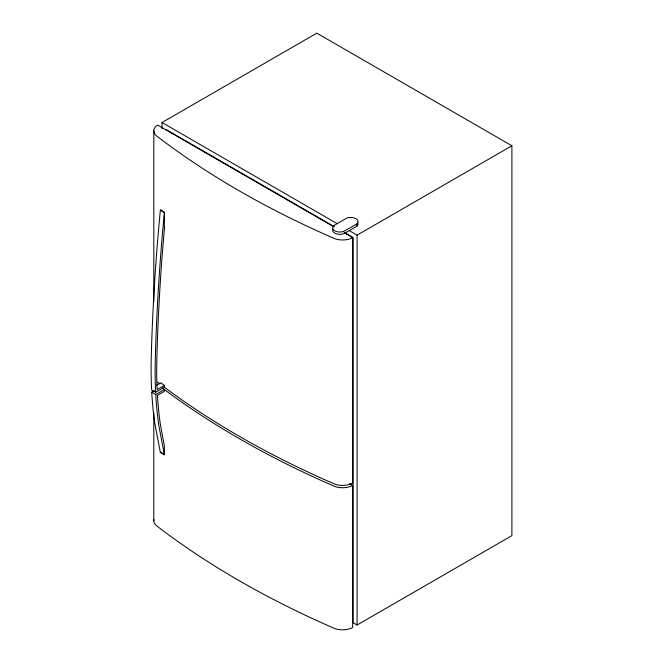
<?xml version="1.0" encoding="UTF-8"?>
<svg xmlns="http://www.w3.org/2000/svg" width="663" height="663" viewBox="0 0 663 663"><rect width="100%" height="100%" fill="white"/><g stroke="black" fill="none" stroke-linecap="round" stroke-linejoin="round"><path stroke-width="0.99" d="M164.383 228.486L164.515 227.119L162.004 257.584A2013.523 1162.512 -60 0 0 157.172 347.669L156.874 358.194A456.989 263.849 -60 0 0 157.007 386.62L157.139 389.595L164.383 385.41L160.869 382.783L156.551 385.269M162.021 128.73L162.021 122.531L316.831 33.15L511.894 145.769L511.894 535.638L357.084 625.018L353.048 622.69L353.048 237.478L344.105 232.307M164.383 385.41L164.383 387.209L155.664 392.247L151.628 389.919L151.413 385.261A459.127 265.076 -60 0 1 151.28 356.711L151.578 346.169A2015.727 1163.789 -60 0 1 160.355 210.163L160.869 209.864L164.383 212.491L164.383 228.602M356.851 223.912L344.851 230.84A7.136 4.119 0 0 1 334.765 230.84A7.136 4.119 0 0 1 334.765 225.022L346.766 218.086A7.31 4.218 0 0 1 355.849 218.674A7.31 4.218 0 0 1 356.851 223.912L356.851 226.24L344.851 233.169A7.136 4.119 0 0 1 336.24 233.824A7.136 4.119 0 0 1 332.917 229.191M349.26 230.625L357.084 235.15L511.894 145.769M151.744 392.173L155.78 394.502L164.383 389.537L164.383 391.336L157.446 395.347L157.587 397.659A456.799 263.733 -60 0 0 160.347 424.361L164.383 446.158L164.383 454.768L160.355 452.439L154.777 423.201A459.127 265.076 -60 0 1 152.001 396.358L151.744 392.173L154.239 390.739M160.355 452.439L160.869 452.141M162.021 122.531L337.384 223.771M166.057 129.517L334.26 226.63M333.87 226.829L157.612 125.075A15.282 8.826 0 0 0 157.612 136.719A897.652 518.251 0 0 0 332.503 237.694A14.818 8.553 0 0 0 352.675 237.694L352.675 483.128A14.818 8.553 0 0 1 332.503 483.128A897.652 518.251 0 0 1 170.267 391.601L164.383 387.209M344.851 233.169L352.675 237.694M160.355 210.163L164.383 212.491A2015.727 1163.789 -60 0 0 155.614 348.498L155.316 359.048A459.127 265.076 -60 0 0 155.449 387.59L155.664 392.247M349.451 483.592L352.675 485.457L352.675 627.563A14.818 8.553 0 0 1 332.503 627.563A897.652 518.251 0 0 1 157.612 526.588A15.282 8.826 0 0 1 153.924 519.709M157.612 382.161L160.056 383.976M162.278 387.963L170.267 393.93A897.652 518.251 0 0 0 332.503 485.457A14.818 8.553 0 0 0 352.675 485.457M161.573 452.663L164.383 454.768L158.813 425.53A459.127 265.076 -60 0 1 156.029 398.687L155.78 394.502M357.084 235.15L357.084 625.018M153.816 130.893L153.816 301.773M153.816 412.643L153.816 520.77M357.581 222.594A7.31 4.218 0 0 1 356.851 226.24"/></g></svg>
